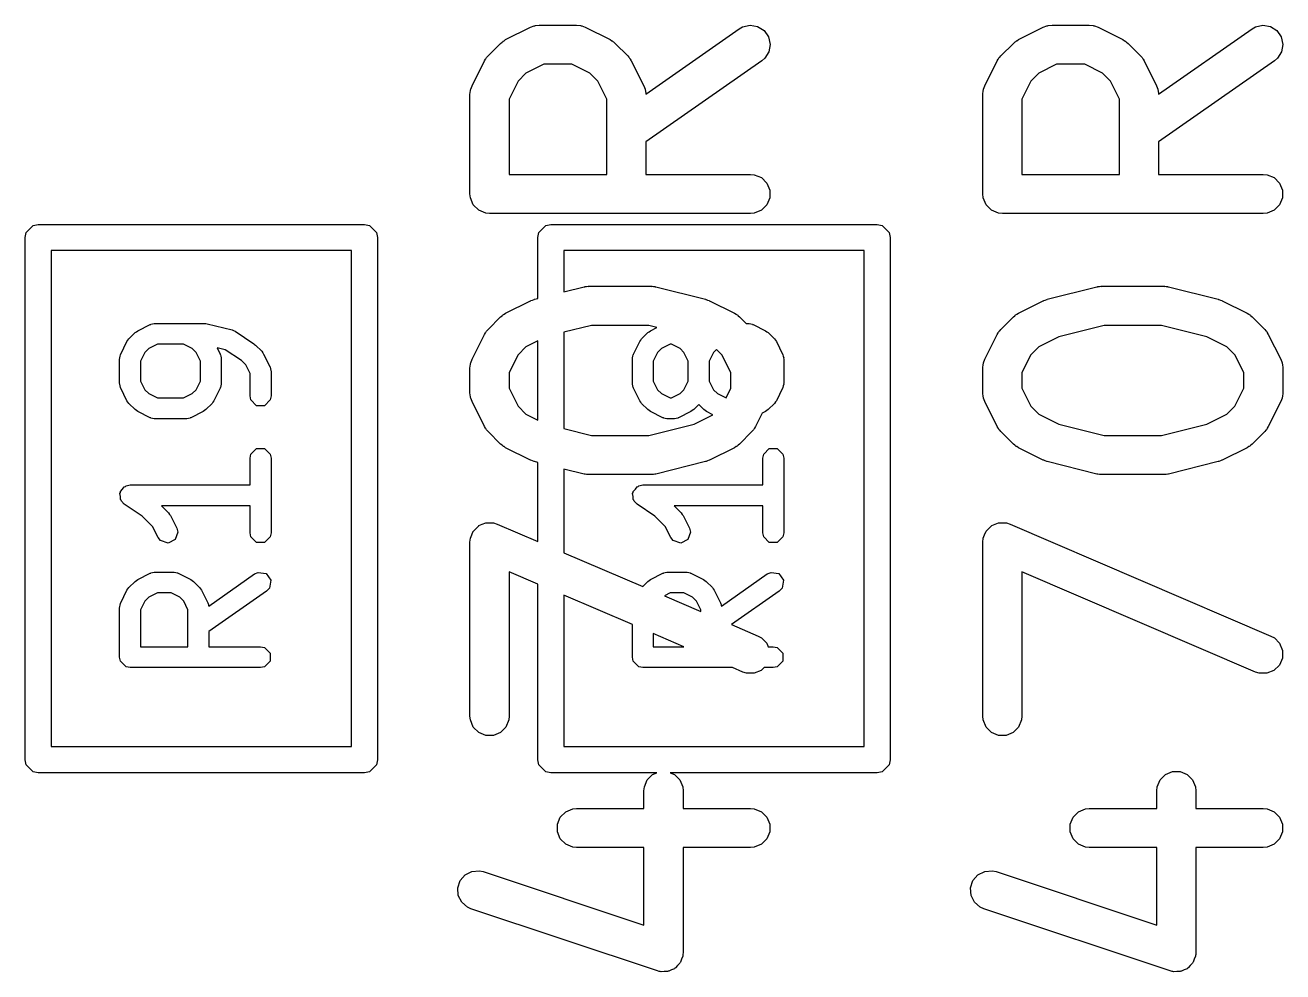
# Model space of a CAD drawing. Header units: inches. Extents: x 1.92 to 4.46, y -4.34 to -2.08.
# Drawn here: x 4.0079 to 4.1976, y -3.6177 to -3.475 of the extents above; entities that cross this region are included whole.
import ezdxf

# ---------------------------------------------------------------- set-up
doc = ezdxf.new("R2010")
doc.units = ezdxf.units.IN
doc.header["$MEASUREMENT"] = 0
doc.layers.add('BLACK', color=250, linetype='CONTINUOUS')

msp = doc.modelspace()

# ---------------------------------------------------------------- linework, layer by layer
at = {"layer": 'BLACK', "linetype": 'CONTINUOUS'}
for p, q in [((4.08037, -3.47716), (4.08412, -3.47529)), ((4.08412, -3.47529), (4.08466, -3.47508)), ((4.08466, -3.47508), (4.08477, -3.47507)), ((4.08477, -3.47507), (4.08487, -3.47503)), ((4.08487, -3.47503), (4.08544, -3.47498)), ((4.08544, -3.47498), (4.09107, -3.47498)), ((4.09107, -3.47498), (4.09165, -3.47503)), ((4.09165, -3.47503), (4.09174, -3.47507)), ((4.09174, -3.47507), (4.09185, -3.47508)), ((4.09185, -3.47508), (4.09239, -3.47529)), ((4.09239, -3.47529), (4.09614, -3.47716)), ((4.10152, -3.48538), (4.11562, -3.47551)), ((4.11562, -3.47551), (4.11613, -3.47523)), ((4.11613, -3.47523), (4.11725, -3.47498)), ((4.11725, -3.47498), (4.11839, -3.47518)), ((4.11839, -3.47518), (4.11936, -3.4758)), ((4.11936, -3.4758), (4.12002, -3.47674)), ((4.15774, -3.47716), (4.16149, -3.47529)), ((4.16149, -3.47529), (4.16203, -3.47508)), ((4.16203, -3.47508), (4.16213, -3.47507)), ((4.16213, -3.47507), (4.16223, -3.47503)), ((4.16223, -3.47503), (4.16281, -3.47498)), ((4.16281, -3.47498), (4.16843, -3.47498)), ((4.16843, -3.47498), (4.16901, -3.47503)), ((4.16901, -3.47503), (4.16911, -3.47507)), ((4.16911, -3.47507), (4.16921, -3.47508)), ((4.16921, -3.47508), (4.16975, -3.47529)), ((4.16975, -3.47529), (4.1735, -3.47716)), ((4.17888, -3.48538), (4.19298, -3.47551)), ((4.19298, -3.47551), (4.19349, -3.47523)), ((4.19349, -3.47523), (4.19461, -3.47498)), ((4.19461, -3.47498), (4.19575, -3.47518)), ((4.19575, -3.47518), (4.19672, -3.4758)), ((4.19672, -3.4758), (4.19738, -3.47674)), ((4.07773, -3.47959), (4.07961, -3.47772)), ((4.07961, -3.47772), (4.07983, -3.47753)), ((4.07983, -3.47753), (4.07988, -3.47747)), ((4.07988, -3.47747), (4.07997, -3.47742)), ((4.07997, -3.47742), (4.08005, -3.47735)), ((4.08005, -3.47735), (4.08013, -3.47732)), ((4.08013, -3.47732), (4.08037, -3.47716)), ((4.09614, -3.47716), (4.09639, -3.47732)), ((4.09639, -3.47732), (4.09646, -3.47735)), ((4.09646, -3.47735), (4.09654, -3.47742)), ((4.09654, -3.47742), (4.09663, -3.47747)), ((4.09663, -3.47747), (4.09668, -3.47753)), ((4.09668, -3.47753), (4.09691, -3.47772)), ((4.09691, -3.47772), (4.09878, -3.47959)), ((4.12002, -3.47674), (4.12027, -3.47787)), ((4.12027, -3.47787), (4.12007, -3.479)), ((4.15509, -3.47959), (4.15697, -3.47772)), ((4.15697, -3.47772), (4.1572, -3.47753)), ((4.1572, -3.47753), (4.15725, -3.47747)), ((4.15725, -3.47747), (4.15734, -3.47742)), ((4.15734, -3.47742), (4.15742, -3.47735)), ((4.15742, -3.47735), (4.15749, -3.47732)), ((4.15749, -3.47732), (4.15774, -3.47716)), ((4.1735, -3.47716), (4.17375, -3.47732)), ((4.17375, -3.47732), (4.17382, -3.47735)), ((4.17382, -3.47735), (4.1739, -3.47742)), ((4.1739, -3.47742), (4.17399, -3.47747)), ((4.17399, -3.47747), (4.17404, -3.47753)), ((4.17404, -3.47753), (4.17427, -3.47772)), ((4.17427, -3.47772), (4.17614, -3.47959)), ((4.19738, -3.47674), (4.19763, -3.47787)), ((4.19763, -3.47787), (4.19743, -3.479)), ((4.07718, -3.48036), (4.07734, -3.48011)), ((4.07734, -3.48011), (4.07737, -3.48004)), ((4.07737, -3.48004), (4.07743, -3.47996)), ((4.07743, -3.47996), (4.07749, -3.47987)), ((4.07749, -3.47987), (4.07755, -3.47982)), ((4.07755, -3.47982), (4.07773, -3.47959)), ((4.09878, -3.47959), (4.09897, -3.47982)), ((4.09897, -3.47982), (4.09903, -3.47987)), ((4.09903, -3.47987), (4.09908, -3.47996)), ((4.09908, -3.47996), (4.09915, -3.48004)), ((4.09915, -3.48004), (4.09918, -3.48011)), ((4.09918, -3.48011), (4.09933, -3.48036)), ((4.11945, -3.47997), (4.11901, -3.48035)), ((4.12007, -3.479), (4.11945, -3.47997)), ((4.15454, -3.48036), (4.1547, -3.48011)), ((4.1547, -3.48011), (4.15473, -3.48004)), ((4.15473, -3.48004), (4.15479, -3.47996)), ((4.15479, -3.47996), (4.15485, -3.47987)), ((4.15485, -3.47987), (4.15491, -3.47982)), ((4.15491, -3.47982), (4.15509, -3.47959)), ((4.17614, -3.47959), (4.17633, -3.47982)), ((4.17633, -3.47982), (4.17639, -3.47987)), ((4.17639, -3.47987), (4.17644, -3.47996)), ((4.17644, -3.47996), (4.17651, -3.48004)), ((4.17651, -3.48004), (4.17654, -3.48011)), ((4.17654, -3.48011), (4.1767, -3.48036)), ((4.19681, -3.47997), (4.19637, -3.48035)), ((4.19743, -3.479), (4.19681, -3.47997)), ((4.0753, -3.48411), (4.07718, -3.48036)), ((4.08614, -3.48088), (4.08344, -3.48223)), ((4.09037, -3.48088), (4.08614, -3.48088)), ((4.09307, -3.48223), (4.09037, -3.48088)), ((4.09933, -3.48036), (4.10121, -3.48411)), ((4.11901, -3.48035), (4.10152, -3.49259)), ((4.15267, -3.48411), (4.15454, -3.48036)), ((4.1635, -3.48088), (4.16081, -3.48223)), ((4.16773, -3.48088), (4.1635, -3.48088)), ((4.17043, -3.48223), (4.16773, -3.48088)), ((4.1767, -3.48036), (4.17857, -3.48411)), ((4.19637, -3.48035), (4.17888, -3.49259)), ((4.08225, -3.48343), (4.0809, -3.48613)), ((4.08344, -3.48223), (4.08225, -3.48343)), ((4.09427, -3.48343), (4.09307, -3.48223)), ((4.09562, -3.48613), (4.09427, -3.48343)), ((4.15961, -3.48343), (4.15826, -3.48613)), ((4.16081, -3.48223), (4.15961, -3.48343)), ((4.17163, -3.48343), (4.17043, -3.48223)), ((4.17298, -3.48613), (4.17163, -3.48343)), ((4.07499, -3.48543), (4.07505, -3.48485)), ((4.07499, -3.50043), (4.07499, -3.48543)), ((4.07505, -3.48485), (4.07509, -3.48475)), ((4.07509, -3.48475), (4.0751, -3.48465)), ((4.0751, -3.48465), (4.0753, -3.48411)), ((4.10121, -3.48411), (4.10142, -3.48465)), ((4.10142, -3.48465), (4.10142, -3.48475)), ((4.10142, -3.48475), (4.10146, -3.48485)), ((4.10146, -3.48485), (4.10152, -3.48538)), ((4.15236, -3.48543), (4.15241, -3.48485)), ((4.15236, -3.50043), (4.15236, -3.48543)), ((4.15241, -3.48485), (4.15245, -3.48475)), ((4.15245, -3.48475), (4.15246, -3.48465)), ((4.15246, -3.48465), (4.15267, -3.48411)), ((4.17857, -3.48411), (4.17878, -3.48465)), ((4.17878, -3.48465), (4.17879, -3.48475)), ((4.17879, -3.48475), (4.17883, -3.48485)), ((4.17883, -3.48485), (4.17888, -3.48538)), ((4.0809, -3.48613), (4.0809, -3.49747)), ((4.09562, -3.49747), (4.09562, -3.48613)), ((4.15826, -3.48613), (4.15826, -3.49747)), ((4.17298, -3.49747), (4.17298, -3.48613)), ((4.10152, -3.49259), (4.10152, -3.49747)), ((4.17888, -3.49259), (4.17888, -3.49747)), ((4.0809, -3.49747), (4.09562, -3.49747)), ((4.10152, -3.49747), (4.11732, -3.49747)), ((4.11732, -3.49747), (4.11789, -3.49753)), ((4.11789, -3.49753), (4.11896, -3.49797)), ((4.11896, -3.49797), (4.11977, -3.49879)), ((4.11977, -3.49879), (4.12021, -3.49985)), ((4.15826, -3.49747), (4.17298, -3.49747)), ((4.17888, -3.49747), (4.19468, -3.49747)), ((4.19468, -3.49747), (4.19525, -3.49753)), ((4.19525, -3.49753), (4.19632, -3.49797)), ((4.19632, -3.49797), (4.19713, -3.49879)), ((4.19713, -3.49879), (4.19757, -3.49985)), ((4.07505, -3.501), (4.07499, -3.50043)), ((4.07549, -3.50207), (4.07505, -3.501)), ((4.12021, -3.501), (4.11977, -3.50207)), ((4.12021, -3.49985), (4.12021, -3.501)), ((4.15241, -3.501), (4.15236, -3.50043)), ((4.15285, -3.50207), (4.15241, -3.501)), ((4.19757, -3.501), (4.19713, -3.50207)), ((4.19757, -3.49985), (4.19757, -3.501)), ((4.07631, -3.50288), (4.07549, -3.50207)), ((4.07737, -3.50332), (4.07631, -3.50288)), ((4.11896, -3.50288), (4.11789, -3.50332)), ((4.11977, -3.50207), (4.11896, -3.50288)), ((4.15367, -3.50288), (4.15285, -3.50207)), ((4.15473, -3.50332), (4.15367, -3.50288)), ((4.19632, -3.50288), (4.19525, -3.50332)), ((4.19713, -3.50207), (4.19632, -3.50288)), ((4.07795, -3.50338), (4.07737, -3.50332)), ((4.11732, -3.50338), (4.07795, -3.50338)), ((4.11789, -3.50332), (4.11732, -3.50338)), ((4.15531, -3.50338), (4.15473, -3.50332)), ((4.19468, -3.50338), (4.15531, -3.50338)), ((4.19525, -3.50332), (4.19468, -3.50338)), ((4.00787, -3.50699), (4.00802, -3.50623)), ((4.00802, -3.50623), (4.00909, -3.50517)), ((4.00909, -3.50517), (4.00984, -3.50502)), ((4.00984, -3.50502), (4.05906, -3.50502)), ((4.05906, -3.50502), (4.05981, -3.50517)), ((4.05981, -3.50517), (4.06087, -3.50623)), ((4.06087, -3.50623), (4.06102, -3.50699)), ((4.08524, -3.50699), (4.08539, -3.50623)), ((4.08539, -3.50623), (4.08645, -3.50517)), ((4.08645, -3.50517), (4.0872, -3.50502)), ((4.0872, -3.50502), (4.13642, -3.50502)), ((4.13642, -3.50502), (4.13717, -3.50517)), ((4.13717, -3.50517), (4.13824, -3.50623)), ((4.13824, -3.50623), (4.13839, -3.50699)), ((4.00787, -3.58573), (4.00787, -3.50699)), ((4.06102, -3.50699), (4.06102, -3.58573)), ((4.08524, -3.51618), (4.08524, -3.50699)), ((4.13839, -3.50699), (4.13839, -3.58573)), ((4.01181, -3.50896), (4.01181, -3.58376)), ((4.05709, -3.50896), (4.01181, -3.50896)), ((4.05709, -3.58376), (4.05709, -3.50896)), ((4.08917, -3.50896), (4.08917, -3.5152)), ((4.13445, -3.50896), (4.08917, -3.50896)), ((4.13445, -3.58376), (4.13445, -3.50896)), ((4.08473, -3.51631), (4.08524, -3.51618)), ((4.08917, -3.5152), (4.09223, -3.51443)), ((4.09223, -3.51443), (4.09233, -3.51442)), ((4.09233, -3.51442), (4.09237, -3.5144)), ((4.09237, -3.5144), (4.09258, -3.51438)), ((4.09258, -3.51438), (4.0928, -3.51435)), ((4.0928, -3.51435), (4.09284, -3.51436)), ((4.09284, -3.51436), (4.09294, -3.51435)), ((4.09294, -3.51435), (4.10232, -3.51435)), ((4.10232, -3.51435), (4.10242, -3.51436)), ((4.10242, -3.51436), (4.10246, -3.51435)), ((4.10246, -3.51435), (4.10268, -3.51438)), ((4.10268, -3.51438), (4.10289, -3.5144)), ((4.10289, -3.5144), (4.10293, -3.51442)), ((4.10293, -3.51442), (4.10303, -3.51443)), ((4.10303, -3.51443), (4.11053, -3.51631)), ((4.16209, -3.51631), (4.16959, -3.51443)), ((4.16959, -3.51443), (4.16969, -3.51442)), ((4.16969, -3.51442), (4.16973, -3.5144)), ((4.16973, -3.5144), (4.16995, -3.51438)), ((4.16995, -3.51438), (4.17016, -3.51435)), ((4.17016, -3.51435), (4.17021, -3.51436)), ((4.17021, -3.51436), (4.17031, -3.51435)), ((4.17031, -3.51435), (4.17968, -3.51435)), ((4.17968, -3.51435), (4.17978, -3.51436)), ((4.17978, -3.51436), (4.17982, -3.51435)), ((4.17982, -3.51435), (4.18004, -3.51438)), ((4.18004, -3.51438), (4.18026, -3.5144)), ((4.18026, -3.5144), (4.1803, -3.51442)), ((4.1803, -3.51442), (4.1804, -3.51443)), ((4.1804, -3.51443), (4.18789, -3.51631)), ((4.08037, -3.51841), (4.08412, -3.51653)), ((4.08412, -3.51653), (4.08417, -3.51652)), ((4.08417, -3.51652), (4.08418, -3.5165)), ((4.08418, -3.5165), (4.08442, -3.51642)), ((4.08442, -3.51642), (4.08466, -3.51633)), ((4.08466, -3.51633), (4.08469, -3.51632)), ((4.08469, -3.51632), (4.08473, -3.51631)), ((4.11053, -3.51631), (4.11058, -3.51632)), ((4.11058, -3.51632), (4.1106, -3.51633)), ((4.1106, -3.51633), (4.11084, -3.51642)), ((4.11084, -3.51642), (4.11108, -3.5165)), ((4.11108, -3.5165), (4.11109, -3.51652)), ((4.11109, -3.51652), (4.11114, -3.51653)), ((4.11114, -3.51653), (4.11489, -3.51841)), ((4.15774, -3.51841), (4.16149, -3.51653)), ((4.16149, -3.51653), (4.16153, -3.51652)), ((4.16153, -3.51652), (4.16155, -3.5165)), ((4.16155, -3.5165), (4.16179, -3.51642)), ((4.16179, -3.51642), (4.16203, -3.51633)), ((4.16203, -3.51633), (4.16205, -3.51632)), ((4.16205, -3.51632), (4.16209, -3.51631)), ((4.18789, -3.51631), (4.18794, -3.51632)), ((4.18794, -3.51632), (4.18796, -3.51633)), ((4.18796, -3.51633), (4.1882, -3.51642)), ((4.1882, -3.51642), (4.18844, -3.5165)), ((4.18844, -3.5165), (4.18846, -3.51652)), ((4.18846, -3.51652), (4.1885, -3.51653)), ((4.1885, -3.51653), (4.19225, -3.51841)), ((4.0271, -3.52001), (4.02734, -3.51995)), ((4.02734, -3.51995), (4.02738, -3.51996)), ((4.02738, -3.51996), (4.02746, -3.51994)), ((4.02746, -3.51994), (4.03496, -3.51994)), ((4.03496, -3.51994), (4.03514, -3.51998)), ((4.03514, -3.51998), (4.03534, -3.51999)), ((4.07773, -3.52084), (4.07961, -3.51896)), ((4.07961, -3.51896), (4.07983, -3.51878)), ((4.07983, -3.51878), (4.07988, -3.51872)), ((4.07988, -3.51872), (4.07997, -3.51866)), ((4.07997, -3.51866), (4.08005, -3.51859)), ((4.08005, -3.51859), (4.08013, -3.51856)), ((4.08013, -3.51856), (4.08037, -3.51841)), ((4.11489, -3.51841), (4.11513, -3.51856)), ((4.11513, -3.51856), (4.11521, -3.51859)), ((4.11521, -3.51859), (4.11529, -3.51866)), ((4.11529, -3.51866), (4.11538, -3.51872)), ((4.11538, -3.51872), (4.11543, -3.51878)), ((4.11543, -3.51878), (4.11565, -3.51896)), ((4.11565, -3.51896), (4.11664, -3.51994)), ((4.11664, -3.51994), (4.117, -3.51994)), ((4.117, -3.51994), (4.11708, -3.51996)), ((4.11708, -3.51996), (4.11712, -3.51995)), ((4.11712, -3.51995), (4.11736, -3.52001)), ((4.15509, -3.52084), (4.15697, -3.51896)), ((4.15697, -3.51896), (4.1572, -3.51878)), ((4.1572, -3.51878), (4.15725, -3.51872)), ((4.15725, -3.51872), (4.15734, -3.51866)), ((4.15734, -3.51866), (4.15742, -3.51859)), ((4.15742, -3.51859), (4.15749, -3.51856)), ((4.15749, -3.51856), (4.15774, -3.51841)), ((4.19225, -3.51841), (4.1925, -3.51856)), ((4.1925, -3.51856), (4.19257, -3.51859)), ((4.19257, -3.51859), (4.19265, -3.51866)), ((4.19265, -3.51866), (4.19274, -3.51872)), ((4.19274, -3.51872), (4.19279, -3.51878)), ((4.19279, -3.51878), (4.19302, -3.51896)), ((4.19302, -3.51896), (4.19489, -3.52084)), ((4.02353, -3.52228), (4.02447, -3.52134)), ((4.02447, -3.52134), (4.02468, -3.5212)), ((4.02468, -3.5212), (4.02488, -3.52105)), ((4.02488, -3.52105), (4.02675, -3.52011)), ((4.02675, -3.52011), (4.02683, -3.52009)), ((4.02683, -3.52009), (4.02685, -3.52006)), ((4.02685, -3.52006), (4.0271, -3.52001)), ((4.03534, -3.51999), (4.03909, -3.52093)), ((4.03909, -3.52093), (4.03933, -3.52104)), ((4.03933, -3.52104), (4.03958, -3.52114)), ((4.03958, -3.52114), (4.04239, -3.52302)), ((4.0753, -3.52535), (4.07718, -3.5216)), ((4.07718, -3.5216), (4.07734, -3.52136)), ((4.07734, -3.52136), (4.07737, -3.52128)), ((4.07737, -3.52128), (4.07743, -3.5212)), ((4.07743, -3.5212), (4.07749, -3.52111)), ((4.07749, -3.52111), (4.07755, -3.52106)), ((4.07755, -3.52106), (4.07773, -3.52084)), ((4.09331, -3.52025), (4.08917, -3.52129)), ((4.08917, -3.52129), (4.08917, -3.53581)), ((4.10195, -3.52025), (4.09331, -3.52025)), ((4.10089, -3.52228), (4.10183, -3.52134)), ((4.10183, -3.52134), (4.10204, -3.5212)), ((4.1032, -3.52056), (4.10195, -3.52025)), ((4.10204, -3.5212), (4.10224, -3.52105)), ((4.10224, -3.52105), (4.1032, -3.52056)), ((4.11736, -3.52001), (4.11761, -3.52006)), ((4.11761, -3.52006), (4.11763, -3.52009)), ((4.11763, -3.52009), (4.11771, -3.52011)), ((4.11771, -3.52011), (4.11958, -3.52105)), ((4.11958, -3.52105), (4.11978, -3.5212)), ((4.11978, -3.5212), (4.11999, -3.52134)), ((4.11999, -3.52134), (4.12093, -3.52228)), ((4.15267, -3.52535), (4.15454, -3.5216)), ((4.15454, -3.5216), (4.1547, -3.52136)), ((4.1547, -3.52136), (4.15473, -3.52128)), ((4.15473, -3.52128), (4.15479, -3.5212)), ((4.15479, -3.5212), (4.15485, -3.52111)), ((4.15485, -3.52111), (4.15491, -3.52106)), ((4.15491, -3.52106), (4.15509, -3.52084)), ((4.17067, -3.52025), (4.16384, -3.52196)), ((4.17932, -3.52025), (4.17067, -3.52025)), ((4.18615, -3.52196), (4.17932, -3.52025)), ((4.19489, -3.52084), (4.19508, -3.52106)), ((4.19508, -3.52106), (4.19514, -3.52111)), ((4.19514, -3.52111), (4.19519, -3.5212)), ((4.19519, -3.5212), (4.19526, -3.52128)), ((4.19526, -3.52128), (4.19529, -3.52136)), ((4.19529, -3.52136), (4.19544, -3.5216)), ((4.19544, -3.5216), (4.19732, -3.52535)), ((4.0223, -3.52456), (4.02324, -3.52269)), ((4.02324, -3.52269), (4.02339, -3.52249)), ((4.02339, -3.52249), (4.02353, -3.52228)), ((4.02651, -3.52375), (4.02594, -3.52433)), ((4.02783, -3.52309), (4.02651, -3.52375)), ((4.03177, -3.52309), (4.02783, -3.52309)), ((4.03308, -3.52375), (4.03177, -3.52309)), ((4.03366, -3.52433), (4.03308, -3.52375)), ((4.03806, -3.52392), (4.03682, -3.52361)), ((4.03682, -3.52361), (4.0373, -3.52456)), ((4.04239, -3.52302), (4.0425, -3.52313)), ((4.0425, -3.52313), (4.04263, -3.52322)), ((4.04263, -3.52322), (4.04357, -3.52415)), ((4.08344, -3.52348), (4.08225, -3.52467)), ((4.08524, -3.52258), (4.08344, -3.52348)), ((4.08524, -3.53452), (4.08524, -3.52258)), ((4.09966, -3.52456), (4.1006, -3.52269)), ((4.1006, -3.52269), (4.10075, -3.52249)), ((4.10075, -3.52249), (4.10089, -3.52228)), ((4.10388, -3.52375), (4.1033, -3.52433)), ((4.10519, -3.52309), (4.10388, -3.52375)), ((4.10538, -3.52309), (4.10519, -3.52309)), ((4.1067, -3.52375), (4.10538, -3.52309)), ((4.10727, -3.52433), (4.1067, -3.52375)), ((4.12093, -3.52228), (4.12107, -3.52249)), ((4.12107, -3.52249), (4.12123, -3.52269)), ((4.12123, -3.52269), (4.12216, -3.52456)), ((4.16081, -3.52348), (4.15961, -3.52467)), ((4.16384, -3.52196), (4.16081, -3.52348)), ((4.18918, -3.52348), (4.18615, -3.52196)), ((4.19038, -3.52467), (4.18918, -3.52348)), ((4.02213, -3.52527), (4.02215, -3.52519)), ((4.02213, -3.52902), (4.02213, -3.52527)), ((4.02214, -3.52516), (4.0222, -3.52491)), ((4.02215, -3.52519), (4.02214, -3.52516)), ((4.0222, -3.52491), (4.02225, -3.52466)), ((4.02225, -3.52466), (4.02228, -3.52464)), ((4.02228, -3.52464), (4.0223, -3.52456)), ((4.02594, -3.52433), (4.02528, -3.52564)), ((4.02528, -3.52564), (4.02528, -3.52864)), ((4.03432, -3.52564), (4.03366, -3.52433)), ((4.03432, -3.52864), (4.03432, -3.52564)), ((4.0373, -3.52456), (4.03732, -3.52464)), ((4.03732, -3.52464), (4.03735, -3.52466)), ((4.03735, -3.52466), (4.0374, -3.52491)), ((4.0374, -3.52491), (4.03746, -3.52516)), ((4.03746, -3.52516), (4.03745, -3.52519)), ((4.03745, -3.52519), (4.03747, -3.52527)), ((4.03747, -3.52527), (4.03747, -3.52902)), ((4.04051, -3.52555), (4.03806, -3.52392)), ((4.04116, -3.5262), (4.04051, -3.52555)), ((4.04357, -3.52415), (4.04371, -3.52436)), ((4.04371, -3.52436), (4.04386, -3.52456)), ((4.04386, -3.52456), (4.0448, -3.52644)), ((4.0751, -3.52589), (4.0753, -3.52535)), ((4.08225, -3.52467), (4.0809, -3.52737)), ((4.09949, -3.52527), (4.09951, -3.52519)), ((4.09949, -3.52902), (4.09949, -3.52527)), ((4.0995, -3.52516), (4.09956, -3.52491)), ((4.09951, -3.52519), (4.0995, -3.52516)), ((4.09956, -3.52491), (4.09961, -3.52466)), ((4.09961, -3.52466), (4.09964, -3.52464)), ((4.09964, -3.52464), (4.09966, -3.52456)), ((4.1033, -3.52433), (4.10264, -3.52564)), ((4.10264, -3.52564), (4.10264, -3.52864)), ((4.10793, -3.52564), (4.10727, -3.52433)), ((4.10793, -3.52864), (4.10793, -3.52564)), ((4.11174, -3.52433), (4.11108, -3.52564)), ((4.11108, -3.52564), (4.11108, -3.52864)), ((4.1122, -3.52386), (4.11174, -3.52433)), ((4.11301, -3.52467), (4.1122, -3.52386)), ((4.11436, -3.52737), (4.11301, -3.52467)), ((4.12216, -3.52456), (4.12218, -3.52464)), ((4.12218, -3.52464), (4.12221, -3.52466)), ((4.12221, -3.52466), (4.12226, -3.52491)), ((4.12226, -3.52491), (4.12232, -3.52516)), ((4.12232, -3.52516), (4.12231, -3.52519)), ((4.12231, -3.52519), (4.12233, -3.52527)), ((4.12233, -3.52527), (4.12233, -3.52902)), ((4.15246, -3.52589), (4.15267, -3.52535)), ((4.15961, -3.52467), (4.15826, -3.52737)), ((4.19173, -3.52737), (4.19038, -3.52467)), ((4.19732, -3.52535), (4.19753, -3.52589)), ((4.04182, -3.52751), (4.04116, -3.5262)), ((4.04182, -3.53089), (4.04182, -3.52751)), ((4.0448, -3.52644), (4.04482, -3.52651)), ((4.04482, -3.52651), (4.04485, -3.52654)), ((4.04485, -3.52654), (4.0449, -3.52679)), ((4.0449, -3.52679), (4.04496, -3.52703)), ((4.04496, -3.52703), (4.04495, -3.52706)), ((4.04495, -3.52706), (4.04497, -3.52714)), ((4.04497, -3.52714), (4.04497, -3.53089)), ((4.07499, -3.52667), (4.07505, -3.5261)), ((4.07499, -3.53042), (4.07499, -3.52667)), ((4.07505, -3.5261), (4.07509, -3.526)), ((4.07509, -3.526), (4.0751, -3.52589)), ((4.0809, -3.52737), (4.0809, -3.52973)), ((4.11436, -3.52973), (4.11436, -3.52737)), ((4.15236, -3.52667), (4.15241, -3.5261)), ((4.15236, -3.53042), (4.15236, -3.52667)), ((4.15241, -3.5261), (4.15245, -3.526)), ((4.15245, -3.526), (4.15246, -3.52589)), ((4.15826, -3.52737), (4.15826, -3.52973)), ((4.19173, -3.52973), (4.19173, -3.52737)), ((4.19753, -3.52589), (4.19753, -3.526)), ((4.19753, -3.526), (4.19757, -3.5261)), ((4.19757, -3.5261), (4.19763, -3.52667)), ((4.19763, -3.52667), (4.19763, -3.53042)), ((4.02215, -3.52909), (4.02213, -3.52902)), ((4.02214, -3.52913), (4.02215, -3.52909)), ((4.0222, -3.52937), (4.02214, -3.52913)), ((4.02225, -3.52962), (4.0222, -3.52937)), ((4.02528, -3.52864), (4.02594, -3.52996)), ((4.03366, -3.52996), (4.03432, -3.52864)), ((4.0374, -3.52937), (4.03735, -3.52962)), ((4.03746, -3.52913), (4.0374, -3.52937)), ((4.03747, -3.52902), (4.03745, -3.52909)), ((4.03745, -3.52909), (4.03746, -3.52913)), ((4.09951, -3.52909), (4.09949, -3.52902)), ((4.0995, -3.52913), (4.09951, -3.52909)), ((4.09956, -3.52937), (4.0995, -3.52913)), ((4.09961, -3.52962), (4.09956, -3.52937)), ((4.10264, -3.52864), (4.1033, -3.52996)), ((4.10727, -3.52996), (4.10793, -3.52864)), ((4.11108, -3.52864), (4.11174, -3.52996)), ((4.12226, -3.52937), (4.12221, -3.52962)), ((4.12232, -3.52913), (4.12226, -3.52937)), ((4.12233, -3.52902), (4.12231, -3.52909)), ((4.12231, -3.52909), (4.12232, -3.52913)), ((4.02228, -3.52964), (4.02225, -3.52962)), ((4.0223, -3.52972), (4.02228, -3.52964)), ((4.02324, -3.5316), (4.0223, -3.52972)), ((4.02594, -3.52996), (4.02651, -3.53053)), ((4.02651, -3.53053), (4.02783, -3.53119)), ((4.02783, -3.53119), (4.03177, -3.53119)), ((4.03177, -3.53119), (4.03308, -3.53053)), ((4.03308, -3.53053), (4.03366, -3.52996)), ((4.0373, -3.52972), (4.03636, -3.5316)), ((4.03732, -3.52964), (4.0373, -3.52972)), ((4.03735, -3.52962), (4.03732, -3.52964)), ((4.04194, -3.53149), (4.04182, -3.53089)), ((4.04497, -3.53089), (4.04485, -3.53149)), ((4.07505, -3.531), (4.07499, -3.53042)), ((4.07509, -3.5311), (4.07505, -3.531)), ((4.0751, -3.5312), (4.07509, -3.5311)), ((4.0753, -3.53174), (4.0751, -3.5312)), ((4.0809, -3.52973), (4.08225, -3.53242)), ((4.09964, -3.52964), (4.09961, -3.52962)), ((4.09966, -3.52972), (4.09964, -3.52964)), ((4.1006, -3.5316), (4.09966, -3.52972)), ((4.1033, -3.52996), (4.10388, -3.53053)), ((4.10388, -3.53053), (4.10519, -3.53119)), ((4.10519, -3.53119), (4.10538, -3.53119)), ((4.10538, -3.53119), (4.1067, -3.53053)), ((4.1067, -3.53053), (4.10727, -3.52996)), ((4.11174, -3.52996), (4.11231, -3.53053)), ((4.11231, -3.53053), (4.11363, -3.53119)), ((4.11363, -3.53119), (4.11436, -3.52973)), ((4.11363, -3.53119), (4.11363, -3.53119)), ((4.12216, -3.52972), (4.12123, -3.5316)), ((4.12218, -3.52964), (4.12216, -3.52972)), ((4.12221, -3.52962), (4.12218, -3.52964)), ((4.15241, -3.531), (4.15236, -3.53042)), ((4.15245, -3.5311), (4.15241, -3.531)), ((4.15246, -3.5312), (4.15245, -3.5311)), ((4.15267, -3.53174), (4.15246, -3.5312)), ((4.15826, -3.52973), (4.15961, -3.53242)), ((4.19038, -3.53242), (4.19173, -3.52973)), ((4.19753, -3.5312), (4.19732, -3.53174)), ((4.19757, -3.531), (4.19753, -3.5311)), ((4.19753, -3.5311), (4.19753, -3.5312)), ((4.19763, -3.53042), (4.19757, -3.531)), ((4.02339, -3.5318), (4.02324, -3.5316)), ((4.02353, -3.532), (4.02339, -3.5318)), ((4.02447, -3.53294), (4.02353, -3.532)), ((4.02468, -3.53308), (4.02447, -3.53294)), ((4.02488, -3.53324), (4.02468, -3.53308)), ((4.02675, -3.53417), (4.02488, -3.53324)), ((4.03472, -3.53324), (4.03285, -3.53417)), ((4.03492, -3.53308), (4.03472, -3.53324)), ((4.03513, -3.53294), (4.03492, -3.53308)), ((4.03607, -3.532), (4.03513, -3.53294)), ((4.03621, -3.5318), (4.03607, -3.532)), ((4.03636, -3.5316), (4.03621, -3.5318)), ((4.04279, -3.53235), (4.04194, -3.53149)), ((4.04399, -3.53235), (4.04279, -3.53235)), ((4.04485, -3.53149), (4.04399, -3.53235)), ((4.07718, -3.53549), (4.0753, -3.53174)), ((4.08225, -3.53242), (4.08344, -3.53362)), ((4.10075, -3.5318), (4.1006, -3.5316)), ((4.10089, -3.532), (4.10075, -3.5318)), ((4.10183, -3.53294), (4.10089, -3.532)), ((4.10204, -3.53308), (4.10183, -3.53294)), ((4.10224, -3.53324), (4.10204, -3.53308)), ((4.10411, -3.53417), (4.10224, -3.53324)), ((4.10833, -3.53324), (4.10646, -3.53417)), ((4.10853, -3.53308), (4.10833, -3.53324)), ((4.10874, -3.53294), (4.10853, -3.53308)), ((4.10951, -3.53218), (4.10874, -3.53294)), ((4.11027, -3.53294), (4.10951, -3.53218)), ((4.11048, -3.53308), (4.11027, -3.53294)), ((4.11068, -3.53324), (4.11048, -3.53308)), ((4.11163, -3.53371), (4.11068, -3.53324)), ((4.11958, -3.53324), (4.11909, -3.53349)), ((4.11978, -3.53308), (4.11958, -3.53324)), ((4.11999, -3.53294), (4.11978, -3.53308)), ((4.12093, -3.532), (4.11999, -3.53294)), ((4.12107, -3.53179), (4.12093, -3.532)), ((4.12123, -3.5316), (4.12107, -3.53179)), ((4.15454, -3.53549), (4.15267, -3.53174)), ((4.15961, -3.53242), (4.16081, -3.53362)), ((4.18918, -3.53362), (4.19038, -3.53242)), ((4.19732, -3.53174), (4.19544, -3.53549)), ((4.02683, -3.5342), (4.02675, -3.53417)), ((4.02685, -3.53422), (4.02683, -3.5342)), ((4.0271, -3.53427), (4.02685, -3.53422)), ((4.02734, -3.53434), (4.0271, -3.53427)), ((4.02738, -3.53433), (4.02734, -3.53434)), ((4.02746, -3.53434), (4.02738, -3.53433)), ((4.03214, -3.53434), (4.02746, -3.53434)), ((4.03222, -3.53433), (4.03214, -3.53434)), ((4.03225, -3.53434), (4.03222, -3.53433)), ((4.0325, -3.53427), (4.03225, -3.53434)), ((4.03275, -3.53422), (4.0325, -3.53427)), ((4.03277, -3.5342), (4.03275, -3.53422)), ((4.03285, -3.53417), (4.03277, -3.5342)), ((4.08344, -3.53362), (4.08524, -3.53452)), ((4.10195, -3.53684), (4.10879, -3.53514)), ((4.10419, -3.5342), (4.10411, -3.53417)), ((4.10422, -3.53422), (4.10419, -3.5342)), ((4.10446, -3.53427), (4.10422, -3.53422)), ((4.10471, -3.53434), (4.10446, -3.53427)), ((4.10474, -3.53433), (4.10471, -3.53434)), ((4.10482, -3.53434), (4.10474, -3.53433)), ((4.10576, -3.53434), (4.10482, -3.53434)), ((4.10583, -3.53433), (4.10576, -3.53434)), ((4.10587, -3.53434), (4.10583, -3.53433)), ((4.10611, -3.53427), (4.10587, -3.53434)), ((4.10636, -3.53422), (4.10611, -3.53427)), ((4.10638, -3.5342), (4.10636, -3.53422)), ((4.10646, -3.53417), (4.10638, -3.5342)), ((4.10879, -3.53514), (4.11163, -3.53371)), ((4.11909, -3.53349), (4.11808, -3.53549)), ((4.16081, -3.53362), (4.16384, -3.53514)), ((4.16384, -3.53514), (4.17067, -3.53684)), ((4.17932, -3.53684), (4.18615, -3.53514)), ((4.18615, -3.53514), (4.18918, -3.53362)), ((4.07734, -3.53574), (4.07718, -3.53549)), ((4.07737, -3.53581), (4.07734, -3.53574)), ((4.07743, -3.53589), (4.07737, -3.53581)), ((4.07749, -3.53598), (4.07743, -3.53589)), ((4.07755, -3.53603), (4.07749, -3.53598)), ((4.07773, -3.53626), (4.07755, -3.53603)), ((4.07961, -3.53813), (4.07773, -3.53626)), ((4.08917, -3.53581), (4.09331, -3.53684)), ((4.09331, -3.53684), (4.10195, -3.53684)), ((4.11753, -3.53626), (4.11565, -3.53813)), ((4.11771, -3.53603), (4.11753, -3.53626)), ((4.11777, -3.53598), (4.11771, -3.53603)), ((4.11783, -3.53589), (4.11777, -3.53598)), ((4.1179, -3.53581), (4.11783, -3.53589)), ((4.11793, -3.53574), (4.1179, -3.53581)), ((4.11808, -3.53549), (4.11793, -3.53574)), ((4.1547, -3.53574), (4.15454, -3.53549)), ((4.15473, -3.53581), (4.1547, -3.53574)), ((4.15479, -3.53589), (4.15473, -3.53581)), ((4.15485, -3.53598), (4.15479, -3.53589)), ((4.15491, -3.53603), (4.15485, -3.53598)), ((4.15509, -3.53626), (4.15491, -3.53603)), ((4.15697, -3.53813), (4.15509, -3.53626)), ((4.17067, -3.53684), (4.17932, -3.53684)), ((4.19489, -3.53626), (4.19302, -3.53813)), ((4.19508, -3.53603), (4.19489, -3.53626)), ((4.19514, -3.53598), (4.19508, -3.53603)), ((4.19519, -3.53589), (4.19514, -3.53598)), ((4.19526, -3.53581), (4.19519, -3.53589)), ((4.19529, -3.53574), (4.19526, -3.53581)), ((4.19544, -3.53549), (4.19529, -3.53574)), ((4.04194, -3.53966), (4.04279, -3.53881)), ((4.04279, -3.53881), (4.04399, -3.53881)), ((4.04399, -3.53881), (4.04485, -3.53966)), ((4.07983, -3.53832), (4.07961, -3.53813)), ((4.07988, -3.53838), (4.07983, -3.53832)), ((4.07997, -3.53844), (4.07988, -3.53838)), ((4.08005, -3.5385), (4.07997, -3.53844)), ((4.08013, -3.53853), (4.08005, -3.5385)), ((4.08037, -3.53869), (4.08013, -3.53853)), ((4.08412, -3.54056), (4.08037, -3.53869)), ((4.11489, -3.53869), (4.11114, -3.54056)), ((4.11513, -3.53853), (4.11489, -3.53869)), ((4.11521, -3.5385), (4.11513, -3.53853)), ((4.11529, -3.53844), (4.11521, -3.5385)), ((4.11538, -3.53838), (4.11529, -3.53844)), ((4.11543, -3.53832), (4.11538, -3.53838)), ((4.11565, -3.53813), (4.11543, -3.53832)), ((4.1193, -3.53966), (4.12015, -3.53881)), ((4.12015, -3.53881), (4.12136, -3.53881)), ((4.12136, -3.53881), (4.12221, -3.53966)), ((4.1572, -3.53832), (4.15697, -3.53813)), ((4.15725, -3.53838), (4.1572, -3.53832)), ((4.15734, -3.53844), (4.15725, -3.53838)), ((4.15742, -3.5385), (4.15734, -3.53844)), ((4.15749, -3.53853), (4.15742, -3.5385)), ((4.15774, -3.53869), (4.15749, -3.53853)), ((4.16149, -3.54056), (4.15774, -3.53869)), ((4.19225, -3.53869), (4.1885, -3.54056)), ((4.1925, -3.53853), (4.19225, -3.53869)), ((4.19257, -3.5385), (4.1925, -3.53853)), ((4.19265, -3.53844), (4.19257, -3.5385)), ((4.19274, -3.53838), (4.19265, -3.53844)), ((4.19279, -3.53832), (4.19274, -3.53838)), ((4.19302, -3.53813), (4.19279, -3.53832)), ((4.04182, -3.54027), (4.04194, -3.53966)), ((4.04182, -3.54431), (4.04182, -3.54027)), ((4.04485, -3.53966), (4.04497, -3.54027)), ((4.04497, -3.54027), (4.04497, -3.55151)), ((4.08417, -3.54058), (4.08412, -3.54056)), ((4.08418, -3.54059), (4.08417, -3.54058)), ((4.08442, -3.54068), (4.08418, -3.54059)), ((4.08466, -3.54077), (4.08442, -3.54068)), ((4.08469, -3.54077), (4.08466, -3.54077)), ((4.08473, -3.54079), (4.08469, -3.54077)), ((4.08524, -3.54091), (4.08473, -3.54079)), ((4.11053, -3.54079), (4.10303, -3.54266)), ((4.11058, -3.54077), (4.11053, -3.54079)), ((4.1106, -3.54077), (4.11058, -3.54077)), ((4.11084, -3.54068), (4.1106, -3.54077)), ((4.11108, -3.54059), (4.11084, -3.54068)), ((4.11109, -3.54058), (4.11108, -3.54059)), ((4.11114, -3.54056), (4.11109, -3.54058)), ((4.11918, -3.54027), (4.1193, -3.53966)), ((4.11918, -3.54431), (4.11918, -3.54027)), ((4.12221, -3.53966), (4.12233, -3.54027)), ((4.12233, -3.54027), (4.12233, -3.55151)), ((4.16153, -3.54058), (4.16149, -3.54056)), ((4.16155, -3.54059), (4.16153, -3.54058)), ((4.16179, -3.54068), (4.16155, -3.54059)), ((4.16203, -3.54077), (4.16179, -3.54068)), ((4.16205, -3.54077), (4.16203, -3.54077)), ((4.16209, -3.54079), (4.16205, -3.54077)), ((4.16959, -3.54266), (4.16209, -3.54079)), ((4.18789, -3.54079), (4.1804, -3.54266)), ((4.18794, -3.54077), (4.18789, -3.54079)), ((4.18796, -3.54077), (4.18794, -3.54077)), ((4.1882, -3.54068), (4.18796, -3.54077)), ((4.18844, -3.54059), (4.1882, -3.54068)), ((4.18846, -3.54058), (4.18844, -3.54059)), ((4.1885, -3.54056), (4.18846, -3.54058)), ((4.08524, -3.55283), (4.08524, -3.54091)), ((4.09223, -3.54266), (4.08917, -3.5419)), ((4.08917, -3.5419), (4.08917, -3.55452)), ((4.09233, -3.54268), (4.09223, -3.54266)), ((4.09237, -3.54269), (4.09233, -3.54268)), ((4.09258, -3.54271), (4.09237, -3.54269)), ((4.0928, -3.54275), (4.09258, -3.54271)), ((4.09284, -3.54274), (4.0928, -3.54275)), ((4.09294, -3.54275), (4.09284, -3.54274)), ((4.10232, -3.54275), (4.09294, -3.54275)), ((4.10242, -3.54274), (4.10232, -3.54275)), ((4.10246, -3.54275), (4.10242, -3.54274)), ((4.10268, -3.54271), (4.10246, -3.54275)), ((4.10289, -3.54269), (4.10268, -3.54271)), ((4.10293, -3.54268), (4.10289, -3.54269)), ((4.10303, -3.54266), (4.10293, -3.54268)), ((4.16969, -3.54268), (4.16959, -3.54266)), ((4.16973, -3.54269), (4.16969, -3.54268)), ((4.16995, -3.54271), (4.16973, -3.54269)), ((4.17016, -3.54275), (4.16995, -3.54271)), ((4.17021, -3.54274), (4.17016, -3.54275)), ((4.17031, -3.54275), (4.17021, -3.54274)), ((4.17968, -3.54275), (4.17031, -3.54275)), ((4.17978, -3.54274), (4.17968, -3.54275)), ((4.17982, -3.54275), (4.17978, -3.54274)), ((4.18004, -3.54271), (4.17982, -3.54275)), ((4.18026, -3.54269), (4.18004, -3.54271)), ((4.1803, -3.54268), (4.18026, -3.54269)), ((4.1804, -3.54266), (4.1803, -3.54268)), ((4.02258, -3.54496), (4.02283, -3.54458)), ((4.02283, -3.54458), (4.02299, -3.54455)), ((4.02299, -3.54455), (4.0231, -3.54443)), ((4.0231, -3.54443), (4.02371, -3.54431)), ((4.02371, -3.54431), (4.04182, -3.54431)), ((4.09994, -3.54496), (4.10019, -3.54458)), ((4.10019, -3.54458), (4.10035, -3.54455)), ((4.10035, -3.54455), (4.10047, -3.54443)), ((4.10047, -3.54443), (4.10107, -3.54431)), ((4.10107, -3.54431), (4.11918, -3.54431)), ((4.02216, -3.54558), (4.02225, -3.54545)), ((4.02225, -3.54603), (4.02216, -3.54558)), ((4.02225, -3.54529), (4.02258, -3.54496)), ((4.02225, -3.54545), (4.02225, -3.54529)), ((4.02225, -3.54649), (4.02225, -3.54603)), ((4.02237, -3.54661), (4.02225, -3.54649)), ((4.09952, -3.54558), (4.09961, -3.54545)), ((4.09961, -3.54603), (4.09952, -3.54558)), ((4.09961, -3.54529), (4.09994, -3.54496)), ((4.09961, -3.54545), (4.09961, -3.54529)), ((4.09961, -3.54649), (4.09961, -3.54603)), ((4.09973, -3.54661), (4.09961, -3.54649)), ((4.0224, -3.54677), (4.02237, -3.54661)), ((4.02283, -3.5472), (4.0224, -3.54677)), ((4.02552, -3.54899), (4.02283, -3.5472)), ((4.04182, -3.54746), (4.02845, -3.54746)), ((4.02845, -3.54746), (4.02951, -3.54853)), ((4.04182, -3.55151), (4.04182, -3.54746)), ((4.09976, -3.54677), (4.09973, -3.54661)), ((4.1002, -3.5472), (4.09976, -3.54677)), ((4.10288, -3.54899), (4.1002, -3.5472)), ((4.11918, -3.54746), (4.10581, -3.54746)), ((4.10581, -3.54746), (4.10687, -3.54853)), ((4.11918, -3.55151), (4.11918, -3.54746)), ((4.0271, -3.55057), (4.02552, -3.54899)), ((4.02951, -3.54853), (4.02965, -3.54874)), ((4.02965, -3.54874), (4.0298, -3.54893)), ((4.0298, -3.54893), (4.03074, -3.55081)), ((4.07634, -3.55044), (4.07685, -3.55024)), ((4.07685, -3.55024), (4.07737, -3.55002)), ((4.07737, -3.55002), (4.07739, -3.55002)), ((4.07739, -3.55002), (4.0774, -3.55002)), ((4.0774, -3.55002), (4.07796, -3.55002)), ((4.07796, -3.55002), (4.07852, -3.55002)), ((4.07852, -3.55002), (4.07854, -3.55003)), ((4.07854, -3.55003), (4.07856, -3.55003)), ((4.07856, -3.55003), (4.07911, -3.55021)), ((4.07911, -3.55021), (4.08524, -3.55283)), ((4.10446, -3.55057), (4.10288, -3.54899)), ((4.10687, -3.54853), (4.10701, -3.54874)), ((4.10701, -3.54874), (4.10716, -3.54893)), ((4.10716, -3.54893), (4.1081, -3.55081)), ((4.1537, -3.55044), (4.15422, -3.55024)), ((4.15422, -3.55024), (4.15473, -3.55002)), ((4.15473, -3.55002), (4.15475, -3.55002)), ((4.15475, -3.55002), (4.15477, -3.55002)), ((4.15477, -3.55002), (4.15533, -3.55002)), ((4.15533, -3.55002), (4.15588, -3.55002)), ((4.15588, -3.55002), (4.1559, -3.55003)), ((4.1559, -3.55003), (4.15592, -3.55003)), ((4.15592, -3.55003), (4.15647, -3.55021)), ((4.15647, -3.55021), (4.19584, -3.56708)), ((4.02792, -3.55222), (4.0271, -3.55057)), ((4.0283, -3.5527), (4.02792, -3.55222)), ((4.0309, -3.5514), (4.03052, -3.55255)), ((4.03074, -3.55081), (4.0309, -3.5514)), ((4.04194, -3.55212), (4.04182, -3.55151)), ((4.04279, -3.55297), (4.04194, -3.55212)), ((4.04485, -3.55212), (4.04399, -3.55297)), ((4.04497, -3.55151), (4.04485, -3.55212)), ((4.07506, -3.55231), (4.07528, -3.5518)), ((4.07528, -3.5518), (4.07549, -3.55128)), ((4.07549, -3.55128), (4.0755, -3.55127)), ((4.0755, -3.55127), (4.07551, -3.55125)), ((4.07551, -3.55125), (4.07591, -3.55086)), ((4.07591, -3.55086), (4.07631, -3.55046)), ((4.07631, -3.55046), (4.07632, -3.55046)), ((4.07632, -3.55046), (4.07634, -3.55044)), ((4.10528, -3.55222), (4.10446, -3.55057)), ((4.10566, -3.5527), (4.10528, -3.55222)), ((4.10826, -3.5514), (4.10788, -3.55255)), ((4.1081, -3.55081), (4.10826, -3.5514)), ((4.1193, -3.55212), (4.11918, -3.55151)), ((4.12015, -3.55297), (4.1193, -3.55212)), ((4.12221, -3.55212), (4.12136, -3.55297)), ((4.12233, -3.55151), (4.12221, -3.55212)), ((4.15242, -3.55231), (4.15264, -3.5518)), ((4.15264, -3.5518), (4.15285, -3.55128)), ((4.15285, -3.55128), (4.15287, -3.55127)), ((4.15287, -3.55125), (4.15327, -3.55086)), ((4.15287, -3.55127), (4.15287, -3.55125)), ((4.15327, -3.55086), (4.15367, -3.55046)), ((4.15367, -3.55046), (4.15368, -3.55046)), ((4.15368, -3.55046), (4.1537, -3.55044)), ((4.02944, -3.55308), (4.0283, -3.5527)), ((4.03052, -3.55255), (4.02944, -3.55308)), ((4.04399, -3.55297), (4.04279, -3.55297)), ((4.07499, -3.55292), (4.07505, -3.55234)), ((4.07499, -3.57917), (4.07499, -3.55292)), ((4.07505, -3.55234), (4.07506, -3.55233)), ((4.07506, -3.55233), (4.07506, -3.55231)), ((4.1068, -3.55308), (4.10566, -3.5527)), ((4.10788, -3.55255), (4.1068, -3.55308)), ((4.12136, -3.55297), (4.12015, -3.55297)), ((4.15236, -3.55292), (4.15241, -3.55234)), ((4.15236, -3.57917), (4.15236, -3.55292)), ((4.15241, -3.55234), (4.15242, -3.55233)), ((4.15242, -3.55233), (4.15242, -3.55231)), ((4.08917, -3.55452), (4.10106, -3.55961)), ((4.02488, -3.55854), (4.02675, -3.5576)), ((4.02675, -3.5576), (4.02683, -3.55758)), ((4.02683, -3.55758), (4.02685, -3.55756)), ((4.02685, -3.55756), (4.0271, -3.55751)), ((4.0271, -3.55751), (4.02734, -3.55744)), ((4.02734, -3.55744), (4.02738, -3.55745)), ((4.02738, -3.55745), (4.02746, -3.55744)), ((4.02746, -3.55744), (4.03027, -3.55744)), ((4.03027, -3.55744), (4.03035, -3.55745)), ((4.03035, -3.55745), (4.03038, -3.55744)), ((4.03038, -3.55744), (4.03062, -3.55751)), ((4.03062, -3.55751), (4.03087, -3.55756)), ((4.03087, -3.55756), (4.0309, -3.55758)), ((4.0309, -3.55758), (4.03097, -3.5576)), ((4.03097, -3.5576), (4.03285, -3.55854)), ((4.03557, -3.56257), (4.04249, -3.55772)), ((4.04249, -3.55772), (4.04305, -3.55748)), ((4.04305, -3.55748), (4.04424, -3.55768)), ((4.04424, -3.55768), (4.04493, -3.55867)), ((4.08524, -3.55926), (4.0809, -3.5574)), ((4.0809, -3.5574), (4.0809, -3.57917)), ((4.10224, -3.55854), (4.10411, -3.5576)), ((4.10411, -3.5576), (4.10419, -3.55758)), ((4.10419, -3.55758), (4.10422, -3.55756)), ((4.10422, -3.55756), (4.10446, -3.55751)), ((4.10446, -3.55751), (4.10471, -3.55744)), ((4.10471, -3.55744), (4.10474, -3.55745)), ((4.10474, -3.55745), (4.10482, -3.55744)), ((4.10482, -3.55744), (4.10763, -3.55744)), ((4.10763, -3.55744), (4.10771, -3.55745)), ((4.10771, -3.55745), (4.10774, -3.55744)), ((4.10774, -3.55744), (4.10799, -3.55751)), ((4.10799, -3.55751), (4.10823, -3.55756)), ((4.10823, -3.55756), (4.10826, -3.55758)), ((4.10826, -3.55758), (4.10833, -3.5576)), ((4.10833, -3.5576), (4.11021, -3.55854)), ((4.11293, -3.56257), (4.11985, -3.55772)), ((4.11985, -3.55772), (4.12041, -3.55748)), ((4.12041, -3.55748), (4.1216, -3.55768)), ((4.1216, -3.55768), (4.12229, -3.55867)), ((4.19351, -3.57251), (4.15826, -3.5574)), ((4.15826, -3.5574), (4.15826, -3.57917)), ((4.02339, -3.55998), (4.02353, -3.55977)), ((4.02353, -3.55977), (4.02447, -3.55884)), ((4.02447, -3.55884), (4.02468, -3.5587)), ((4.02468, -3.5587), (4.02488, -3.55854)), ((4.03285, -3.55854), (4.03305, -3.5587)), ((4.03305, -3.5587), (4.03326, -3.55884)), ((4.03326, -3.55884), (4.03419, -3.55977)), ((4.03419, -3.55977), (4.03433, -3.55998)), ((4.04493, -3.55867), (4.04472, -3.55986)), ((4.08524, -3.58573), (4.08524, -3.55926)), ((4.10106, -3.55961), (4.10183, -3.55884)), ((4.10183, -3.55884), (4.10204, -3.5587)), ((4.10204, -3.5587), (4.10224, -3.55854)), ((4.11021, -3.55854), (4.11041, -3.5587)), ((4.11041, -3.5587), (4.11062, -3.55884)), ((4.11062, -3.55884), (4.11156, -3.55977)), ((4.11156, -3.55977), (4.1117, -3.55998)), ((4.12229, -3.55867), (4.12208, -3.55986)), ((4.0223, -3.56206), (4.02324, -3.56018)), ((4.02324, -3.56018), (4.02339, -3.55998)), ((4.02651, -3.56124), (4.02594, -3.56182)), ((4.02783, -3.56059), (4.02651, -3.56124)), ((4.0299, -3.56059), (4.02783, -3.56059)), ((4.03121, -3.56124), (4.0299, -3.56059)), ((4.03179, -3.56182), (4.03121, -3.56124)), ((4.03433, -3.55998), (4.03449, -3.56018)), ((4.03449, -3.56018), (4.03543, -3.56206)), ((4.04429, -3.5603), (4.03559, -3.56639)), ((4.04472, -3.55986), (4.04429, -3.5603)), ((4.09949, -3.56537), (4.08917, -3.56094)), ((4.08917, -3.56094), (4.08917, -3.58376)), ((4.10519, -3.56059), (4.10433, -3.56102)), ((4.10433, -3.56102), (4.10981, -3.56336)), ((4.10726, -3.56059), (4.10519, -3.56059)), ((4.10857, -3.56124), (4.10726, -3.56059)), ((4.10915, -3.56182), (4.10857, -3.56124)), ((4.1117, -3.55998), (4.11185, -3.56018)), ((4.11185, -3.56018), (4.11279, -3.56206)), ((4.12166, -3.5603), (4.11445, -3.56535)), ((4.12208, -3.55986), (4.12166, -3.5603)), ((4.02213, -3.56276), (4.02215, -3.56269)), ((4.02213, -3.57026), (4.02213, -3.56276)), ((4.02214, -3.56265), (4.0222, -3.56241)), ((4.02215, -3.56269), (4.02214, -3.56265)), ((4.0222, -3.56241), (4.02225, -3.56216)), ((4.02225, -3.56216), (4.02228, -3.56213)), ((4.02228, -3.56213), (4.0223, -3.56206)), ((4.02594, -3.56182), (4.02528, -3.56313)), ((4.02528, -3.56313), (4.02528, -3.56869)), ((4.03244, -3.56313), (4.03179, -3.56182)), ((4.03244, -3.56869), (4.03244, -3.56313)), ((4.03543, -3.56206), (4.03545, -3.56213)), ((4.03545, -3.56213), (4.03547, -3.56216)), ((4.03547, -3.56216), (4.03552, -3.56241)), ((4.03552, -3.56241), (4.03557, -3.56257)), ((4.10981, -3.56313), (4.10915, -3.56182)), ((4.10981, -3.56336), (4.10981, -3.56313)), ((4.11279, -3.56206), (4.11281, -3.56213)), ((4.11281, -3.56213), (4.11283, -3.56216)), ((4.11283, -3.56216), (4.11288, -3.56241)), ((4.11288, -3.56241), (4.11293, -3.56257)), ((4.09949, -3.57026), (4.09949, -3.56537)), ((4.11445, -3.56535), (4.11848, -3.56708)), ((4.03559, -3.56639), (4.03559, -3.56869)), ((4.10724, -3.56869), (4.10264, -3.56672)), ((4.10264, -3.56672), (4.10264, -3.56869)), ((4.11848, -3.56708), (4.11899, -3.56736)), ((4.11899, -3.56736), (4.11979, -3.56818)), ((4.19584, -3.56708), (4.19635, -3.56736)), ((4.19635, -3.56736), (4.19715, -3.56818)), ((4.02528, -3.56869), (4.03244, -3.56869)), ((4.03559, -3.56869), (4.04339, -3.56869)), ((4.04339, -3.56869), (4.04399, -3.56881)), ((4.04399, -3.56881), (4.04485, -3.56966)), ((4.10264, -3.56869), (4.10724, -3.56869)), ((4.11979, -3.56818), (4.11999, -3.56869)), ((4.11999, -3.56869), (4.12075, -3.56869)), ((4.12075, -3.56869), (4.12136, -3.56881)), ((4.12136, -3.56881), (4.12221, -3.56966)), ((4.19715, -3.56818), (4.19758, -3.56925)), ((4.19758, -3.56925), (4.19757, -3.5704)), ((4.02225, -3.57086), (4.02213, -3.57026)), ((4.0231, -3.57172), (4.02225, -3.57086)), ((4.04485, -3.57086), (4.04399, -3.57172)), ((4.04485, -3.56966), (4.04485, -3.57086)), ((4.09961, -3.57086), (4.09949, -3.57026)), ((4.10047, -3.57172), (4.09961, -3.57086)), ((4.12221, -3.57086), (4.12136, -3.57172)), ((4.12221, -3.56966), (4.12221, -3.57086)), ((4.19757, -3.5704), (4.19711, -3.57146)), ((4.02371, -3.57184), (4.0231, -3.57172)), ((4.04339, -3.57184), (4.02371, -3.57184)), ((4.04399, -3.57172), (4.04339, -3.57184)), ((4.10107, -3.57184), (4.10047, -3.57172)), ((4.11459, -3.57184), (4.10107, -3.57184)), ((4.11615, -3.57251), (4.11459, -3.57184)), ((4.1167, -3.57268), (4.11615, -3.57251)), ((4.11786, -3.5727), (4.1167, -3.57268)), ((4.11893, -3.57227), (4.11786, -3.5727)), ((4.11937, -3.57184), (4.11893, -3.57227)), ((4.12075, -3.57184), (4.11937, -3.57184)), ((4.12136, -3.57172), (4.12075, -3.57184)), ((4.19407, -3.57268), (4.19351, -3.57251)), ((4.19522, -3.5727), (4.19407, -3.57268)), ((4.19629, -3.57227), (4.19522, -3.5727)), ((4.19711, -3.57146), (4.19629, -3.57227)), ((4.07505, -3.57974), (4.07499, -3.57917)), ((4.07549, -3.58081), (4.07505, -3.57974)), ((4.08084, -3.57974), (4.0804, -3.58081)), ((4.0809, -3.57917), (4.08084, -3.57974)), ((4.15241, -3.57974), (4.15236, -3.57917)), ((4.15285, -3.58081), (4.15241, -3.57974)), ((4.1582, -3.57974), (4.15776, -3.58081)), ((4.15826, -3.57917), (4.1582, -3.57974)), ((4.07631, -3.58162), (4.07549, -3.58081)), ((4.07737, -3.58206), (4.07631, -3.58162)), ((4.07852, -3.58206), (4.07737, -3.58206)), ((4.07959, -3.58162), (4.07852, -3.58206)), ((4.0804, -3.58081), (4.07959, -3.58162)), ((4.15367, -3.58162), (4.15285, -3.58081)), ((4.15473, -3.58206), (4.15367, -3.58162)), ((4.15588, -3.58206), (4.15473, -3.58206)), ((4.15695, -3.58162), (4.15588, -3.58206)), ((4.15776, -3.58081), (4.15695, -3.58162)), ((4.01181, -3.58376), (4.05709, -3.58376)), ((4.08917, -3.58376), (4.13445, -3.58376)), ((4.00802, -3.58648), (4.00787, -3.58573)), ((4.06102, -3.58573), (4.06087, -3.58648)), ((4.08539, -3.58648), (4.08524, -3.58573)), ((4.13839, -3.58573), (4.13824, -3.58648)), ((4.00909, -3.58755), (4.00802, -3.58648)), ((4.00984, -3.5877), (4.00909, -3.58755)), ((4.05906, -3.5877), (4.00984, -3.5877)), ((4.05981, -3.58755), (4.05906, -3.5877)), ((4.06087, -3.58648), (4.05981, -3.58755)), ((4.08645, -3.58755), (4.08539, -3.58648)), ((4.0872, -3.5877), (4.08645, -3.58755)), ((4.10319, -3.5877), (4.0872, -3.5877)), ((4.10174, -3.58877), (4.10255, -3.58796)), ((4.10255, -3.58796), (4.10319, -3.5877)), ((4.13642, -3.5877), (4.1052, -3.5877)), ((4.1052, -3.5877), (4.10583, -3.58796)), ((4.10583, -3.58796), (4.10665, -3.58877)), ((4.13717, -3.58755), (4.13642, -3.5877)), ((4.13824, -3.58648), (4.13717, -3.58755)), ((4.1791, -3.58877), (4.17991, -3.58796)), ((4.17991, -3.58796), (4.18098, -3.58752)), ((4.18098, -3.58752), (4.18213, -3.58752)), ((4.18213, -3.58752), (4.18319, -3.58796)), ((4.18319, -3.58796), (4.18401, -3.58877)), ((4.10124, -3.59042), (4.1013, -3.58984)), ((4.1013, -3.58984), (4.10174, -3.58877)), ((4.10665, -3.58877), (4.10709, -3.58984)), ((4.10709, -3.58984), (4.10715, -3.59042)), ((4.1786, -3.59042), (4.17866, -3.58984)), ((4.17866, -3.58984), (4.1791, -3.58877)), ((4.18401, -3.58877), (4.18445, -3.58984)), ((4.18445, -3.58984), (4.18451, -3.59042)), ((4.10124, -3.59309), (4.10124, -3.59042)), ((4.10715, -3.59042), (4.10715, -3.59309)), ((4.1786, -3.59309), (4.1786, -3.59042)), ((4.18451, -3.59042), (4.18451, -3.59309)), ((4.08861, -3.5944), (4.08943, -3.59358)), ((4.08943, -3.59358), (4.09049, -3.59314)), ((4.09049, -3.59314), (4.09107, -3.59309)), ((4.09107, -3.59309), (4.10124, -3.59309)), ((4.10715, -3.59309), (4.11732, -3.59309)), ((4.11732, -3.59309), (4.11789, -3.59314)), ((4.11789, -3.59314), (4.11896, -3.59358)), ((4.11896, -3.59358), (4.11977, -3.5944)), ((4.16598, -3.5944), (4.16679, -3.59358)), ((4.16679, -3.59358), (4.16786, -3.59314)), ((4.16786, -3.59314), (4.16843, -3.59309)), ((4.16843, -3.59309), (4.1786, -3.59309)), ((4.18451, -3.59309), (4.19468, -3.59309)), ((4.19468, -3.59309), (4.19525, -3.59314)), ((4.19525, -3.59314), (4.19632, -3.59358)), ((4.19632, -3.59358), (4.19713, -3.5944)), ((4.08817, -3.59546), (4.08861, -3.5944)), ((4.08817, -3.59662), (4.08817, -3.59546)), ((4.11977, -3.5944), (4.12021, -3.59546)), ((4.12021, -3.59546), (4.12021, -3.59662)), ((4.16554, -3.59546), (4.16598, -3.5944)), ((4.16554, -3.59662), (4.16554, -3.59546)), ((4.19713, -3.5944), (4.19757, -3.59546)), ((4.19757, -3.59546), (4.19757, -3.59662)), ((4.08861, -3.59768), (4.08817, -3.59662)), ((4.08943, -3.59849), (4.08861, -3.59768)), ((4.11977, -3.59768), (4.11896, -3.59849)), ((4.12021, -3.59662), (4.11977, -3.59768)), ((4.16598, -3.59768), (4.16554, -3.59662)), ((4.16679, -3.59849), (4.16598, -3.59768)), ((4.19713, -3.59768), (4.19632, -3.59849)), ((4.19757, -3.59662), (4.19713, -3.59768)), ((4.09049, -3.59894), (4.08943, -3.59849)), ((4.09107, -3.59899), (4.09049, -3.59894)), ((4.10124, -3.59899), (4.09107, -3.59899)), ((4.10124, -3.61069), (4.10124, -3.59899)), ((4.11732, -3.59899), (4.10715, -3.59899)), ((4.10715, -3.59899), (4.10715, -3.61479)), ((4.11789, -3.59894), (4.11732, -3.59899)), ((4.11896, -3.59849), (4.11789, -3.59894)), ((4.16786, -3.59894), (4.16679, -3.59849)), ((4.16843, -3.59899), (4.16786, -3.59894)), ((4.1786, -3.59899), (4.16843, -3.59899)), ((4.1786, -3.61069), (4.1786, -3.59899)), ((4.19468, -3.59899), (4.18451, -3.59899)), ((4.18451, -3.59899), (4.18451, -3.61479)), ((4.19525, -3.59894), (4.19468, -3.59899)), ((4.19632, -3.59849), (4.19525, -3.59894)), ((4.07351, -3.60395), (4.07426, -3.60308)), ((4.07426, -3.60308), (4.07529, -3.60257)), ((4.07529, -3.60257), (4.07644, -3.60248)), ((4.07644, -3.60248), (4.077, -3.60261)), ((4.077, -3.60261), (4.10124, -3.61069)), ((4.15087, -3.60395), (4.15162, -3.60308)), ((4.15162, -3.60308), (4.15265, -3.60257)), ((4.15265, -3.60257), (4.1538, -3.60248)), ((4.1538, -3.60248), (4.15437, -3.60261)), ((4.15437, -3.60261), (4.1786, -3.61069)), ((4.07314, -3.60504), (4.07351, -3.60395)), ((4.07322, -3.60619), (4.07314, -3.60504)), ((4.1505, -3.60504), (4.15087, -3.60395)), ((4.15059, -3.60619), (4.1505, -3.60504)), ((4.07374, -3.60722), (4.07322, -3.60619)), ((4.07461, -3.60798), (4.07374, -3.60722)), ((4.1511, -3.60722), (4.15059, -3.60619)), ((4.15197, -3.60798), (4.1511, -3.60722)), ((4.07514, -3.60821), (4.07461, -3.60798)), ((4.10326, -3.61759), (4.07514, -3.60821)), ((4.1525, -3.60821), (4.15197, -3.60798)), ((4.18062, -3.61759), (4.1525, -3.60821)), ((4.10715, -3.61479), (4.10712, -3.61508)), ((4.18451, -3.61479), (4.18448, -3.61508)), ((4.10665, -3.61643), (4.10631, -3.61676)), ((4.10669, -3.61633), (4.10665, -3.61643)), ((4.10676, -3.61625), (4.10669, -3.61633)), ((4.10691, -3.6158), (4.10676, -3.61625)), ((4.10709, -3.61536), (4.10691, -3.6158)), ((4.1071, -3.61521), (4.10709, -3.61536)), ((4.10712, -3.61516), (4.1071, -3.61521)), ((4.10712, -3.61508), (4.10712, -3.61516)), ((4.18401, -3.61643), (4.18367, -3.61676)), ((4.18405, -3.61633), (4.18401, -3.61643)), ((4.18412, -3.61625), (4.18405, -3.61633)), ((4.18427, -3.6158), (4.18412, -3.61625)), ((4.18445, -3.61536), (4.18427, -3.6158)), ((4.18447, -3.61521), (4.18445, -3.61536)), ((4.18448, -3.61516), (4.18447, -3.61521)), ((4.18448, -3.61508), (4.18448, -3.61516)), ((4.10354, -3.61765), (4.10326, -3.61759)), ((4.10362, -3.61768), (4.10354, -3.61765)), ((4.10368, -3.61768), (4.10362, -3.61768)), ((4.10382, -3.61772), (4.10368, -3.61768)), ((4.10429, -3.61768), (4.10382, -3.61772)), ((4.10477, -3.61768), (4.10429, -3.61768)), ((4.10487, -3.61764), (4.10477, -3.61768)), ((4.10497, -3.61764), (4.10487, -3.61764)), ((4.1054, -3.61742), (4.10497, -3.61764)), ((4.10583, -3.61724), (4.1054, -3.61742)), ((4.10591, -3.61717), (4.10583, -3.61724)), ((4.106, -3.61712), (4.10591, -3.61717)), ((4.10631, -3.61676), (4.106, -3.61712)), ((4.18091, -3.61765), (4.18062, -3.61759)), ((4.18098, -3.61768), (4.18091, -3.61765)), ((4.18104, -3.61768), (4.18098, -3.61768)), ((4.18119, -3.61772), (4.18104, -3.61768)), ((4.18166, -3.61768), (4.18119, -3.61772)), ((4.18213, -3.61768), (4.18166, -3.61768)), ((4.18223, -3.61764), (4.18213, -3.61768)), ((4.18233, -3.61764), (4.18223, -3.61764)), ((4.18276, -3.61742), (4.18233, -3.61764)), ((4.18319, -3.61724), (4.18276, -3.61742)), ((4.18327, -3.61717), (4.18319, -3.61724)), ((4.18336, -3.61712), (4.18327, -3.61717)), ((4.18367, -3.61676), (4.18336, -3.61712))]:
    msp.add_line(p, q, dxfattribs=at)

doc.saveas('drawing.dxf')
